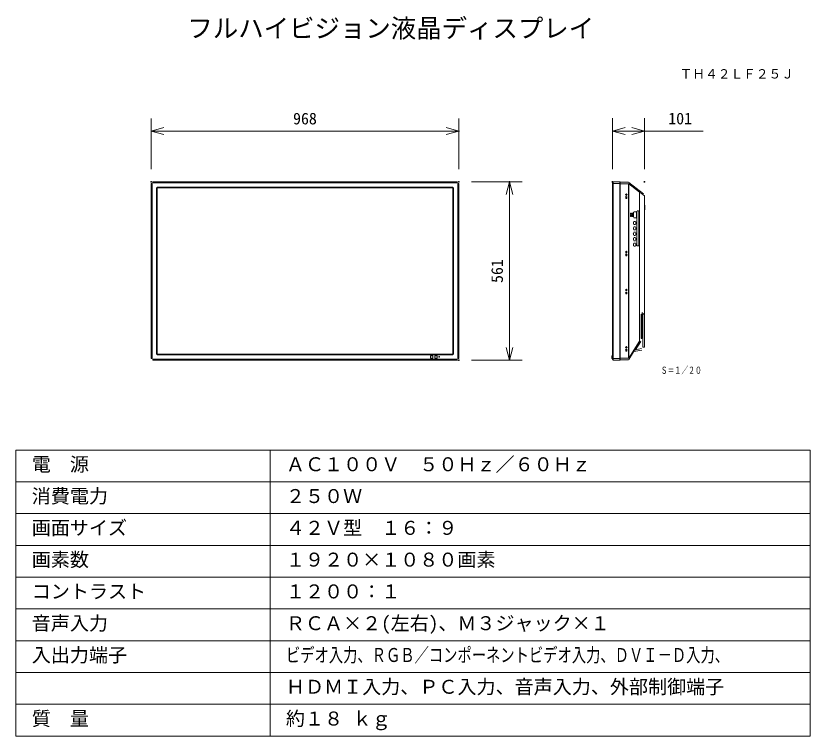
# Model space of a CAD drawing. Units: millimetres, scale not verified. Extents: x -63 to 62, y -57 to 57.
import ezdxf
from ezdxf.enums import TextEntityAlignment as Align

# ---------------------------------------------------------------- set-up
doc = ezdxf.new("R2010")
doc.units = ezdxf.units.MM
doc.header["$LTSCALE"] = 0.125
doc.header["$PDMODE"] = 32
doc.header["$PDSIZE"] = 0.0625
for name, color, linetype, lineweight in [('0-0_0', 7, 'Continuous', 20), ('0-2_WAKU', 1, 'Continuous', 18), ('0-4_GAIKEI', 1, 'Continuous', 18), ('0-5_SUNPO', 7, 'Continuous', 20)]:
    doc.layers.add(name, color=color, linetype=linetype, lineweight=lineweight)
for name, color, linetype in [('0-1_DEFPOINTS', 7, 'Continuous'), ('0-3_MOJI1', 7, 'Continuous'), ('0-6_TOUROKU', 7, 'Continuous')]:
    doc.layers.add(name, color=color, linetype=linetype)
doc.styles.add('ＭＳ ゴシック', font='')
doc.styles.get('ＭＳ ゴシック').set_extended_font_data('MS Gothic')

# ---------------------------------------------------------------- blocks, each defined once
blk = doc.blocks.new('_OPEN30')
at = {"layer": '0-0_0'}
blk.add_line((0, 0), (-1, 0), dxfattribs=at)
blk.add_lwpolyline([(-1, 0.26795), (0, 0), (-1, -0.26795)], dxfattribs=at)
blk = doc.blocks.new('D6')
at = {"layer": '0-1_DEFPOINTS'}
for p in [(28.1338, 36.9493), (23.0838, 28.9493), (28.1338, 28.9493)]:
    blk.add_point(p, dxfattribs=at)
at = {"layer": '0-5_SUNPO'}
for p, q in [((23.0838, 30.9493), (23.0838, 38.9493)), ((28.1338, 30.9493), (28.1338, 38.9493)), ((25.0838, 36.9493), (26.1338, 36.9493)), ((28.1338, 36.9493), (37.3838, 36.9493))]:
    blk.add_line(p, q, dxfattribs=at)
at = {"layer": '0-5_SUNPO', "xscale": 2, "yscale": 2, "rotation": 180}
blk.add_blockref('_OPEN30', (23.0838, 36.9493), dxfattribs=at)
at = {"layer": '0-5_SUNPO', "xscale": 2, "yscale": 2}
blk.add_blockref('_OPEN30', (28.1338, 36.9493), dxfattribs=at)
at = {"layer": '0-5_SUNPO', "style": 'ＭＳ ゴシック'}
blk.add_text('101', height=1.833, dxfattribs=at).set_placement((31.8838, 37.4493), align=Align.BOTTOM_LEFT)
blk = doc.blocks.new('D5')
at = {"layer": '0-1_DEFPOINTS'}
for p in [(-1.0964, 28.9495), (6.9036, 28.9495), (-1.0964, 0.8995)]:
    blk.add_point(p, dxfattribs=at)
at = {"layer": '0-5_SUNPO'}
for p, q in [((0.9036, 28.9495), (8.9036, 28.9495)), ((6.9036, 2.8995), (6.9036, 26.9495)), ((0.9036, 0.8995), (8.9036, 0.8995))]:
    blk.add_line(p, q, dxfattribs=at)
at = {"layer": '0-5_SUNPO', "xscale": 2, "yscale": 2}
for p, rotation in [((6.9036, 28.9495), 90), ((6.9036, 0.8995), 270)]:
    blk.add_blockref('_OPEN30', p, dxfattribs=dict(at, rotation=rotation))
at = {"layer": '0-5_SUNPO', "style": 'ＭＳ ゴシック'}
blk.add_text('561', height=1.833, rotation=90, dxfattribs=at).set_placement((6.4036, 13.0495), align=Align.BOTTOM_LEFT)
blk = doc.blocks.new('D4')
at = {"layer": '0-1_DEFPOINTS'}
for p in [(-1.0917, 36.9416), (-49.4917, 28.9416), (-1.0917, 28.9416)]:
    blk.add_point(p, dxfattribs=at)
at = {"layer": '0-5_SUNPO'}
for p, q in [((-49.4917, 30.9416), (-49.4917, 38.9416)), ((-1.0917, 30.9416), (-1.0917, 38.9416)), ((-47.4917, 36.9416), (-3.0917, 36.9416))]:
    blk.add_line(p, q, dxfattribs=at)
at = {"layer": '0-5_SUNPO', "xscale": 2, "yscale": 2, "rotation": 180}
blk.add_blockref('_OPEN30', (-49.4917, 36.9416), dxfattribs=at)
at = {"layer": '0-5_SUNPO', "xscale": 2, "yscale": 2}
blk.add_blockref('_OPEN30', (-1.0917, 36.9416), dxfattribs=at)
at = {"layer": '0-5_SUNPO', "style": 'ＭＳ ゴシック'}
blk.add_text('968', height=1.833, dxfattribs=at).set_placement((-27.1667, 37.4416), align=Align.BOTTOM_LEFT)

msp = doc.modelspace()

# ---------------------------------------------------------------- linework, layer by layer
at = {"layer": '0-2_WAKU', "color": 4}
for p, q in [((-62.5042, -11.5311), (-62.5042, -56.5311)), ((-62.5042, -11.5311), (62.4958, -11.5311)), ((-22.5042, -11.5311), (-22.5042, -56.5311)), ((62.4958, -11.5311), (62.4958, -56.5311)), ((62.4958, -56.5311), (-62.5042, -56.5311))]:
    msp.add_line(p, q, dxfattribs=at)
at = {"layer": '0-2_WAKU'}
for p, q in [((-62.5042, -16.5311), (62.4958, -16.5311)), ((-62.5042, -21.5311), (62.4958, -21.5311)), ((-62.5042, -26.5311), (62.4958, -26.5311)), ((-62.5042, -31.5311), (62.4958, -31.5311)), ((-62.5042, -36.5311), (62.4958, -36.5311)), ((-62.5042, -41.5311), (62.4958, -41.5311)), ((-62.5042, -46.5311), (62.4958, -46.5311)), ((-62.5042, -51.5311), (62.4958, -51.5311))]:
    msp.add_line(p, q, dxfattribs=at)
at = {"layer": '0-4_GAIKEI'}
for p, q in [((-41.0624, 30.399), (-41.2034, 30.399)), ((-41.0624, 30.399), (-41.0624, 2.8474)), ((-40.9545, 30.5073), (-40.9545, 30.6483)), ((6.9477, 30.5073), (-40.9545, 30.5073)), ((6.9477, 30.5073), (6.9477, 30.6483)), ((7.0555, 30.399), (7.1966, 30.399)), ((7.0555, 2.8474), (7.0555, 30.399)), ((31.3721, 30.399), (32.597, 30.399)), ((31.4926, 2.6166), (31.4926, 30.6282)), ((32.597, 2.6472), (32.597, 30.5992)), ((33.8918, 30.3393), (32.597, 30.3393)), ((32.8922, 30.6042), (33.142, 30.6042)), ((32.8922, 30.5893), (32.8922, 30.6042)), ((33.142, 30.5893), (33.142, 30.6042)), ((33.4369, 30.6042), (33.6871, 30.6042)), ((33.4369, 30.5893), (33.4369, 30.6042)), ((33.562, 30.5893), (33.562, 30.6042)), ((33.6871, 30.5893), (33.6871, 30.6042)), ((33.977, 30.3441), (33.8918, 30.3393)), ((33.9766, 30.3216), (33.8924, 30.3216)), ((33.8924, 30.3216), (33.8924, 2.9216)), ((35.6294, 29.0302), (33.9766, 30.3216)), ((33.9766, 30.3216), (33.9766, 2.9216)), ((-40.3697, 29.6941), (-40.3697, 3.5514)), ((-40.3697, 29.6934), (-40.313, 29.6934)), ((-40.2981, 29.693), (-40.2981, 3.5536)), ((-40.2657, 29.7106), (6.2588, 29.7106)), ((-40.2657, 3.5362), (-40.2657, 29.7106)), ((6.2425, 29.8146), (-40.2503, 29.8146)), ((-40.2485, 29.7796), (-40.2487, 29.8146)), ((-40.2485, 29.7796), (-40.2485, 29.7578)), ((6.2412, 29.743), (-40.2481, 29.743)), ((6.2416, 29.8146), (6.2416, 29.7578)), ((6.2588, 29.7106), (6.2588, 3.5362)), ((6.2912, 3.5536), (6.2912, 29.693)), ((6.3279, 29.6934), (6.3061, 29.6934)), ((6.3279, 29.6934), (6.3632, 29.6937)), ((6.363, 3.5523), (6.363, 29.695)), ((33.5871, 28.7591), (33.5371, 28.7591)), ((33.5371, 28.7591), (33.5371, 28.6542)), ((33.5871, 28.6542), (33.5871, 28.7591)), ((35.6515, 29.0142), (35.6294, 29.0302)), ((35.6294, 29.0302), (35.6296, 5.6123)), ((35.744, 28.9478), (35.6515, 29.0142)), ((35.9413, 28.806), (35.744, 28.9478)), ((36.4221, 28.4605), (35.9413, 28.806)), ((33.5371, 28.6542), (33.4321, 28.6542)), ((33.4321, 28.6542), (33.4321, 28.604)), ((33.4321, 28.604), (33.5371, 28.604)), ((33.562, 28.3291), (33.4369, 28.2291)), ((33.4369, 28.2291), (33.4871, 28.2291)), ((33.4871, 28.2291), (33.4871, 28.0293)), ((33.4871, 28.0293), (33.6369, 28.0293)), ((33.5371, 28.604), (33.5371, 28.4992)), ((33.5371, 28.4992), (33.5871, 28.4992)), ((33.6871, 28.2291), (33.562, 28.3291)), ((33.692, 28.6542), (33.5871, 28.6542)), ((33.5871, 28.604), (33.692, 28.604)), ((33.5871, 28.4992), (33.5871, 28.604)), ((33.6369, 28.2291), (33.6871, 28.2291)), ((33.6369, 28.0293), (33.6369, 28.2291)), ((33.692, 28.604), (33.692, 28.6542)), ((36.422, 27.0042), (36.4622, 27.0042)), ((36.422, 26.2542), (36.4622, 26.2542)), ((36.4722, 26.9939), (36.4722, 26.2644)), ((34.3039, 25.7366), (34.2237, 25.7366)), ((34.2237, 25.7366), (34.2237, 25.6117)), ((34.2237, 25.6117), (34.3039, 25.6117)), ((34.3039, 25.5415), (34.2237, 25.5415)), ((34.2237, 25.5415), (34.2237, 25.4166)), ((34.2237, 25.4166), (34.3039, 25.4166)), ((34.3039, 25.3469), (34.2237, 25.3469)), ((34.2237, 25.3469), (34.2237, 25.2216)), ((34.2237, 25.2216), (34.3039, 25.2216)), ((34.3039, 25.6117), (34.3039, 25.7366)), ((34.3039, 25.4166), (34.3039, 25.5415)), ((34.3039, 25.2216), (34.3039, 25.3469)), ((34.4574, 25.7366), (34.368, 25.7366)), ((34.368, 25.7366), (34.368, 25.6117)), ((34.368, 25.6117), (34.4574, 25.6117)), ((34.368, 25.5415), (34.4662, 25.5415)), ((34.368, 25.5415), (34.368, 25.4166)), ((34.4662, 25.4166), (34.368, 25.4166)), ((34.4574, 25.3469), (34.368, 25.3469)), ((34.368, 25.3469), (34.368, 25.2216)), ((34.368, 25.2216), (34.4574, 25.2216)), ((34.4574, 25.6117), (34.4574, 25.7366)), ((34.4574, 25.2216), (34.4574, 25.3469)), ((34.4662, 25.5415), (34.4662, 25.4166)), ((34.5929, 25.7366), (34.5125, 25.7366)), ((34.5125, 25.7366), (34.5125, 25.6117)), ((34.5125, 25.6117), (34.5929, 25.6117)), ((34.5929, 25.5415), (34.5125, 25.5415)), ((34.5125, 25.5415), (34.5125, 25.4166)), ((34.5125, 25.4166), (34.5929, 25.4166)), ((34.5929, 25.3469), (34.5125, 25.3469)), ((34.5125, 25.3469), (34.5125, 25.2216)), ((34.5125, 25.2216), (34.5929, 25.2216)), ((34.5929, 25.6117), (34.5929, 25.7366)), ((34.5929, 25.4166), (34.5929, 25.5415)), ((34.5929, 25.2216), (34.5929, 25.3469)), ((34.6916, 25.0859), (34.6916, 25.8723)), ((34.7347, 25.9523), (35.1211, 25.9523)), ((35.1211, 25.006), (34.7347, 25.006)), ((35.164, 25.8723), (35.164, 25.0859)), ((35.2471, 26.0626), (35.2471, 24.804)), ((35.2675, 26.1095), (35.273, 26.111)), ((35.273, 26.111), (35.2677, 26.1088)), ((35.273, 26.111), (35.5023, 26.111)), ((35.5442, 26.0707), (35.5442, 20.5974)), ((36.422, 25.4791), (36.4371, 25.4791)), ((36.422, 25.3542), (36.4371, 25.3542)), ((36.422, 25.2291), (36.4371, 25.2291)), ((36.4371, 25.4791), (36.4371, 25.2291)), ((36.4371, 25.3666), (36.4471, 25.3666)), ((36.4371, 25.3415), (36.4471, 25.3415)), ((36.4471, 25.3666), (36.4471, 25.3415)), ((34.72, 24.0108), (34.72, 24.3472)), ((34.7631, 24.4273), (35.0144, 24.4273)), ((35.0144, 23.9309), (34.7631, 23.9309)), ((35.0572, 24.3472), (35.0572, 24.0108)), ((35.2706, 24.804), (35.2471, 24.804)), ((35.2471, 24.7038), (35.2706, 24.7038)), ((35.2471, 24.7038), (35.2471, 20.5974)), ((34.6534, 22.5091), (34.6651, 22.5091)), ((34.6698, 22.5086), (34.6653, 22.5091)), ((34.6832, 22.4996), (34.6698, 22.5086)), ((34.72, 23.161), (34.72, 23.4974)), ((34.72, 22.311), (34.72, 22.6474)), ((34.7631, 23.5773), (35.0144, 23.5773)), ((35.0144, 23.0809), (34.7631, 23.0809)), ((34.7631, 22.7273), (35.0144, 22.7273)), ((35.0572, 23.4974), (35.0572, 23.161)), ((35.0572, 22.6474), (35.0572, 22.311)), ((34.6534, 22.4491), (34.6651, 22.4491)), ((34.6554, 22.4791), (34.668, 22.4791)), ((34.6651, 22.4491), (34.6697, 22.4494)), ((34.6893, 22.4846), (34.6832, 22.4996)), ((34.6898, 22.4791), (34.6874, 22.4791)), ((34.6883, 22.4692), (34.6898, 22.4791)), ((34.6896, 22.4791), (34.6893, 22.4846)), ((34.72, 21.4608), (34.72, 21.7974)), ((35.0144, 22.2309), (34.7631, 22.2309)), ((34.7631, 21.8771), (35.0144, 21.8771)), ((35.0144, 21.3809), (34.7631, 21.3809)), ((35.0572, 21.7974), (35.0572, 21.4608)), ((34.72, 20.6108), (34.72, 20.9474)), ((34.7631, 21.0271), (35.0144, 21.0271)), ((35.0144, 20.5309), (34.7631, 20.5309)), ((35.0572, 20.9474), (35.0572, 20.6108)), ((35.2471, 20.604), (35.4997, 20.604)), ((35.5442, 20.5974), (35.2471, 20.5974)), ((35.4997, 20.604), (35.5442, 20.5974)), ((33.5371, 19.654), (33.4321, 19.654)), ((33.4321, 19.654), (33.4321, 19.604)), ((33.4321, 19.604), (33.5371, 19.604)), ((33.562, 19.3291), (33.4369, 19.2291)), ((33.4369, 19.2291), (33.4871, 19.2291)), ((33.4871, 19.2291), (33.4871, 19.0291)), ((33.4871, 19.0291), (33.6369, 19.0291)), ((33.5871, 19.7591), (33.5371, 19.7591)), ((33.5371, 19.7591), (33.5371, 19.654)), ((33.5371, 19.604), (33.5371, 19.4991)), ((33.5371, 19.4991), (33.5871, 19.4991)), ((33.6871, 19.2291), (33.562, 19.3291)), ((33.5871, 19.654), (33.5871, 19.7591)), ((33.692, 19.654), (33.5871, 19.654)), ((33.5871, 19.604), (33.692, 19.604)), ((33.5871, 19.4991), (33.5871, 19.604)), ((33.6369, 19.2291), (33.6871, 19.2291)), ((33.6369, 19.0291), (33.6369, 19.2291)), ((33.692, 19.604), (33.692, 19.654)), ((33.5371, 13.6422), (33.4321, 13.6422)), ((33.4321, 13.6422), (33.4321, 13.5926)), ((33.4321, 13.5926), (33.5371, 13.5926)), ((33.562, 13.3175), (33.4369, 13.2175)), ((33.4369, 13.2175), (33.4871, 13.2175)), ((33.4871, 13.2175), (33.4871, 13.0173)), ((33.4871, 13.0173), (33.6369, 13.0173)), ((33.5871, 13.7476), (33.5371, 13.7476)), ((33.5371, 13.7476), (33.5371, 13.6422)), ((33.5371, 13.5926), (33.5371, 13.4875)), ((33.5371, 13.4875), (33.5871, 13.4875)), ((33.6871, 13.2175), (33.562, 13.3175)), ((33.5871, 13.6422), (33.5871, 13.7476)), ((33.692, 13.6422), (33.5871, 13.6422)), ((33.5871, 13.5926), (33.692, 13.5926)), ((33.5871, 13.4875), (33.5871, 13.5926)), ((33.6369, 13.2175), (33.6871, 13.2175)), ((33.6369, 13.0173), (33.6369, 13.2175)), ((33.692, 13.5926), (33.692, 13.6422)), ((36.177, 10.0675), (36.0202, 10.0675)), ((35.9045, 9.8175), (35.9045, 6.0238)), ((35.9045, 9.8175), (36.422, 9.8175)), ((35.9891, 9.8175), (35.9891, 6.0239)), ((36.272, 9.9673), (36.1123, 9.9673)), ((36.185, 4.6705), (36.185, 9.8175)), ((35.6296, 5.6122), (33.9766, 2.9216)), ((35.7655, 5.617), (34.7252, 3.9238)), ((35.8455, 5.5648), (35.0365, 4.2483)), ((35.6706, 5.6736), (35.6296, 5.6122)), ((35.6737, 5.6782), (35.6706, 5.6736)), ((35.9045, 6.0239), (35.9891, 6.0239)), ((33.4321, 4.6423), (33.4321, 4.5924)), ((33.5371, 4.6423), (33.4321, 4.6423)), ((33.4321, 4.5924), (33.5371, 4.5924)), ((33.562, 4.3173), (33.4369, 4.2173)), ((33.4369, 4.2173), (33.4871, 4.2173)), ((33.4871, 4.2173), (33.4871, 4.0173)), ((33.4871, 4.0173), (33.6369, 4.0173)), ((33.5371, 4.7474), (33.5371, 4.6423)), ((33.5871, 4.7474), (33.5371, 4.7474)), ((33.5371, 4.5924), (33.5371, 4.4873)), ((33.5371, 4.4873), (33.5871, 4.4873)), ((33.6871, 4.2173), (33.562, 4.3173)), ((33.5871, 4.6423), (33.5871, 4.7474)), ((33.692, 4.6423), (33.5871, 4.6423)), ((33.5871, 4.4873), (33.5871, 4.5924)), ((33.5871, 4.5924), (33.692, 4.5924)), ((33.6369, 4.0173), (33.6369, 4.2173)), ((33.6369, 4.2173), (33.6871, 4.2173)), ((33.692, 4.5924), (33.692, 4.6423)), ((35.0365, 4.2483), (35.9812, 4.4247)), ((36.185, 4.6705), (36.422, 4.6705)), ((-41.0624, 2.8474), (-41.2034, 2.8474)), ((-40.9545, 2.739), (6.9477, 2.739)), ((-40.9545, 2.739), (-40.9545, 2.5983)), ((-40.3348, 3.5532), (-40.3697, 3.5529)), ((-40.3348, 3.5532), (-40.313, 3.5532)), ((6.2588, 3.5362), (-40.2657, 3.5362)), ((-40.2494, 3.4316), (6.2434, 3.4316)), ((-40.2485, 3.4884), (-40.2485, 3.4316)), ((-40.2481, 3.5036), (6.2412, 3.5036)), ((3.125, 3.2998), (2.7599, 3.2998)), ((2.7599, 3.2998), (2.7599, 2.9348)), ((2.7599, 2.9348), (3.125, 2.9348)), ((3.125, 2.9348), (3.125, 3.2998)), ((3.7799, 3.2998), (3.4149, 3.2998)), ((3.4149, 3.2998), (3.4149, 2.9348)), ((3.4149, 2.9348), (3.7799, 2.9348)), ((3.7799, 2.9348), (3.7799, 3.2998)), ((4.1638, 3.1811), (4.0363, 3.1811)), ((4.0363, 3.1811), (4.0363, 3.0538)), ((4.0363, 3.0538), (4.1638, 3.0538)), ((4.1638, 3.0538), (4.1638, 3.1811)), ((6.2416, 3.4668), (6.2416, 3.4884)), ((6.2416, 3.4668), (6.2422, 3.4316)), ((6.3061, 3.5532), (6.363, 3.5532)), ((6.9477, 2.739), (6.9477, 2.5983)), ((7.0555, 2.8474), (7.1966, 2.8474)), ((31.2819, 2.8906), (31.2819, 3.2721)), ((31.307, 3.2721), (31.2819, 3.2721)), ((31.2819, 2.8906), (31.307, 2.8906)), ((31.2819, 2.8906), (31.307, 2.8906)), ((31.307, 2.8705), (31.307, 3.2921)), ((31.307, 3.2921), (31.3721, 3.2921)), ((31.307, 2.8706), (31.3721, 2.8706)), ((31.307, 2.8705), (31.3721, 2.8705)), ((31.3721, 2.8474), (32.597, 2.8474)), ((33.8922, 2.9075), (32.597, 2.9075)), ((33.4369, 2.6575), (33.4369, 2.6423)), ((33.6871, 2.6423), (33.4369, 2.6423)), ((33.562, 2.6575), (33.562, 2.6423)), ((33.6871, 2.6575), (33.6871, 2.6423)), ((33.9775, 2.9047), (33.8922, 2.9075)), ((33.9766, 2.9216), (33.8924, 2.9216))]:
    msp.add_line(p, q, dxfattribs=at)
at = {"layer": '0-4_GAIKEI', "color": 7}
for p, q in [((-41.2034, 30.399), (-41.2034, 2.8474)), ((-40.9545, 30.6483), (6.9477, 30.6483)), ((7.1966, 2.8474), (7.1966, 30.399)), ((31.3721, 2.739), (31.3721, 30.5073)), ((31.3862, 30.5423), (31.4578, 30.6148)), ((31.4926, 30.63), (32.547, 30.6483)), ((31.4926, 30.6282), (31.4926, 30.63)), ((32.547, 2.5983), (32.547, 30.6483)), ((32.597, 30.5992), (32.547, 30.6393)), ((33.9125, 30.5893), (32.597, 30.5893)), ((36.2682, 28.7758), (33.9742, 30.5681)), ((36.422, 4.6705), (36.422, 28.4604)), ((34.7252, 3.9238), (33.9764, 2.7051)), ((34.7568, 3.9441), (36.0138, 4.1791)), ((6.9477, 2.5983), (-40.9545, 2.5983)), ((31.3862, 2.704), (31.4578, 2.6315)), ((31.3863, 2.704), (31.4578, 2.6315)), ((31.4924, 2.6166), (32.547, 2.5983)), ((32.597, 2.6472), (32.547, 2.6073)), ((33.8913, 2.6575), (32.597, 2.6575))]:
    msp.add_line(p, q, dxfattribs=at)
at = {"layer": '0-4_GAIKEI'}
msp.add_lwpolyline([(34.6697, 22.4494), (34.6823, 22.4573), (34.6883, 22.4692)], dxfattribs=at)

# ---------------------------------------------------------------- block references
at = {"layer": '0-5_SUNPO'}
for name in ['D4', 'D6', 'D5']:
    msp.add_blockref(name, (8.2883, 1.6988), dxfattribs=at)

# ---------------------------------------------------------------- texts
at = {"layer": '0-3_MOJI1', "style": 'ＭＳ ゴシック'}
for s, height, p in [('フルハイビジョン液晶ディスプレイ', 2.933, (-35.5042, 52.4689)), ('電  源', 2.199, (-60.0042, -15.5311)), ('ＡＣ１００Ｖ\u3000５０Ｈｚ／６０Ｈｚ', 2.199, (-20.0042, -15.5311)), ('消費電力', 2.199, (-60.0042, -20.5311)), ('２５０Ｗ', 2.199, (-20.0042, -20.5311)), ('画面サイズ', 2.199, (-60.0042, -25.5311)), ('４２Ｖ型\u3000１６：９', 2.199, (-20.0042, -25.5311)), ('画素数', 2.199, (-60.0042, -30.5311)), ('１９２０×１０８０画素', 2.199, (-20.0042, -30.5311)), ('コントラスト', 2.199, (-60.0042, -35.5311)), ('１２００：１', 2.199, (-20.0042, -35.5311)), ('音声入力', 2.199, (-60.0042, -40.5311)), ('ＲＣＡ×２(左右)、Ｍ３ジャック×１', 2.199, (-20.0042, -40.5311)), ('入出力端子', 2.199, (-60.0042, -45.5311)), ('ＨＤＭＩ入力、ＰＣ入力、音声入力、外部制御端子', 2.199, (-20.0042, -50.5311)), ('質\u3000量', 2.199, (-60.0042, -55.5311)), ('約１８ ｋｇ', 2.199, (-20.0042, -55.5311))]:
    msp.add_text(s, height=height, dxfattribs=at).set_placement(p, align=Align.BOTTOM_LEFT)
at = {"layer": '0-3_MOJI1', "style": 'ＭＳ ゴシック', "width": 0.75}
msp.add_text('ビデオ入力、ＲＧＢ／コンポーネントビデオ入力、ＤＶＩ－Ｄ入力、', height=2.199, dxfattribs=at).set_placement((-20.0042, -45.5311), align=Align.BOTTOM_LEFT)
at = {"layer": '0-6_TOUROKU', "style": 'ＭＳ ゴシック'}
msp.add_text('ＴＨ４２ＬＦ２５Ｊ', height=1.466, dxfattribs=at).set_placement((41.9624, 46.4689), align=Align.BOTTOM_LEFT)
at = {"layer": '0-6_TOUROKU', "style": 'ＭＳ ゴシック', "width": 0.7}
msp.add_text('Ｓ＝１／２０', height=1.1, dxfattribs=at).set_placement((38.9829, 0.1252), align=Align.BOTTOM_LEFT)

doc.saveas('drawing.dxf')
